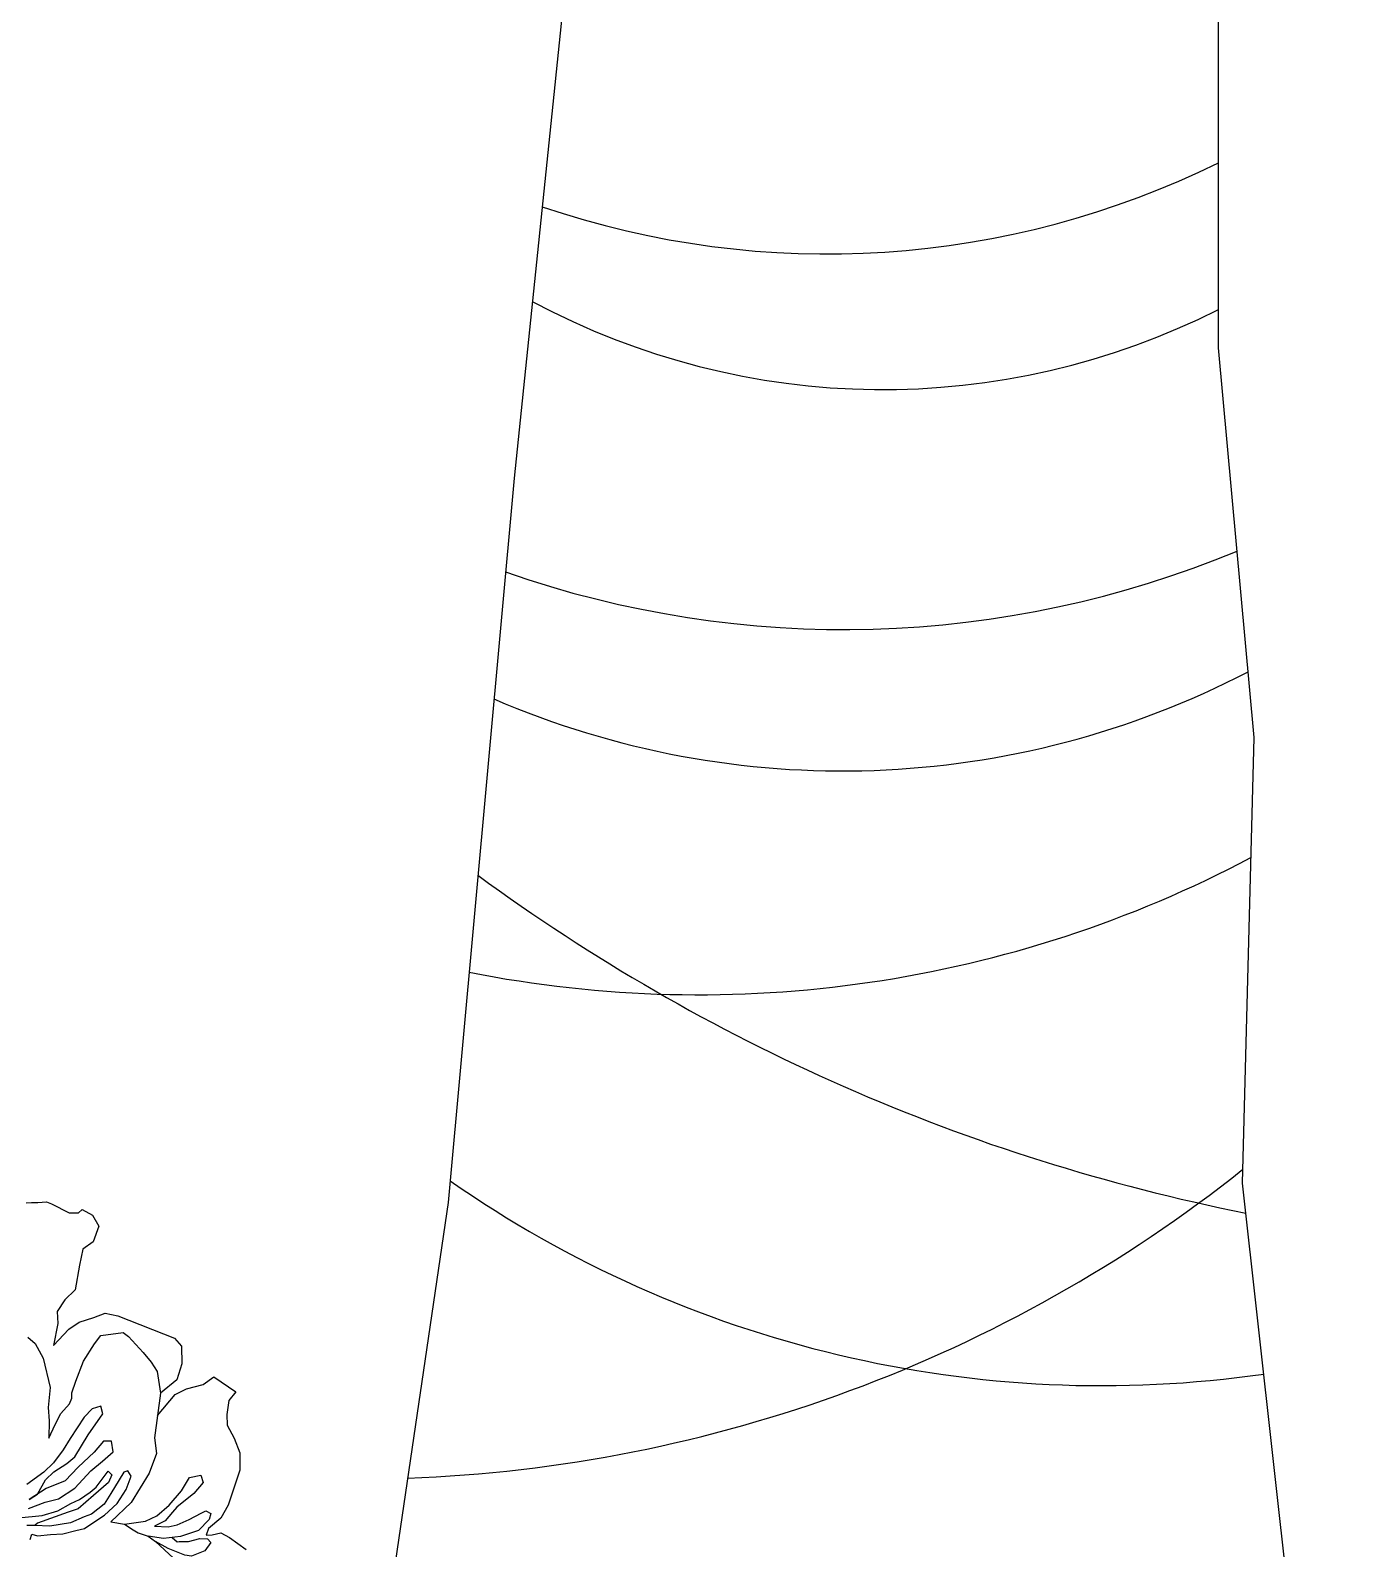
# Model space of a CAD drawing. Header units: millimetres. Extents: x 603733 to 1211550, y 1310999 to 2622648.
# Drawn here: x 605902.018 to 605903.779, y 1311236.862 to 1311238.887 of the extents above; entities that cross this region are included whole.
import ezdxf

# ---------------------------------------------------------------- set-up
doc = ezdxf.new("R2010")
doc.units = ezdxf.units.MM
doc.layers.add('elenarbi-free_blocks', color=7, linetype='Continuous')
doc.layers.add('elenarbi-Trees', color=42, linetype='Continuous')

# ---------------------------------------------------------------- blocks, each defined once
blk = doc.blocks.new('A$C7BB81706')
at = {"layer": 'elenarbi-Trees', "color": 3}
blk.add_lwpolyline([(300.74, 100.746), (296.238, 57.263), (293.989, 32.542), (291.178, 13.44), (288.93, 4.45), (288.965, 0.868), (324.795, 0), (321.104, 33.198), (321.496, 48.408), (320.285, 61.713), (320.285, 75.624)], dxfattribs=at)
at = {"layer": 'elenarbi-Trees', "color": 32}
for centre, radius, start, end in [((306.935, 95.083), 30.166, 251.1687, 296.2674), ((308.835, 85.614), 25.325, 241.7876, 296.8797), ((307.5, 87.04), 34.941, 250.6924, 292.579), ((307.449, 77.288), 30.016, 246.6504, 297.461), ((302.539, 79.937), 40.303, 258.7909, 297.8873), ((334.057, 96.944), 66.021, 233.73609, 258.78483), ((290.821, 71.778), 48.678, 272.0993, 308.4879), ((316.296, 65.154), 38.862, 235.0907, 278.1824)]:
    blk.add_arc(centre, radius, start, end, dxfattribs=at)
blk = doc.blocks.new('A$C69433AA9')
at = {"layer": 'elenarbi-free_blocks', "color": 222}
for points in [[(20.869, 24.293), (20.978, 24.298), (21.108, 24.298), (21.282, 24.308), (21.387, 24.273), (21.748, 24.088), (21.938, 24.088), (22.013, 24.152), (22.227, 24.038), (22.352, 23.809), (22.237, 23.49), (22.028, 23.341), (21.958, 23.017), (21.867, 22.511), (21.658, 22.302), (21.503, 22.068), (21.518, 21.819), (21.424, 21.37), (21.743, 21.704), (21.952, 21.844), (22.251, 21.943), (22.481, 22.033), (22.74, 21.978), (23.906, 21.516), (24.044, 21.353), (24.057, 20.996), (23.95, 20.664), (23.616, 20.391)], [(23.556, 19.936), (23.919, 20.367), (24.148, 20.478), (24.488, 20.572), (24.709, 20.73), (25.159, 20.422), (25.016, 20.241), (24.977, 19.957), (24.985, 19.736), (25.127, 19.468), (25.245, 19.168), (25.245, 18.814), (25.001, 18.101), (24.851, 17.832), (24.598, 17.62), (24.551, 17.485), (24.677, 17.493), (24.851, 17.533), (25.032, 17.438), (25.372, 17.194)]]:
    blk.add_lwpolyline(points, dxfattribs=at)
at = {"layer": 'elenarbi-free_blocks', "color": 211}
blk.add_lwpolyline([(20.902, 21.539), (21.052, 21.408), (21.214, 21.108), (21.356, 20.509), (21.318, 20.102), (21.339, 19.825), (21.331, 19.471), (21.461, 19.752), (21.579, 19.974), (21.755, 20.176), (21.801, 20.293), (21.801, 20.402), (21.883, 20.64), (22.038, 21.049), (22.266, 21.404), (22.394, 21.572), (22.85, 21.633), (22.965, 21.552), (23.26, 21.223), (23.428, 21.029), (23.549, 20.834), (23.616, 20.391), (23.496, 19.481), (23.537, 19.159), (23.382, 18.756), (23.013, 18.153), (22.603, 17.757), (22.881, 17.709), (23.06, 17.596), (23.159, 17.534), (23.367, 17.464), (23.513, 17.356), (24.249, 16.674)], dxfattribs=at)
at = {"layer": 'elenarbi-free_blocks'}
for points in [[(20.951, 17.398), (20.98, 17.503), (21.1, 17.474), (21.365, 17.5), (21.619, 17.511), (21.881, 17.58), (22.062, 17.62), (22.211, 17.721), (22.469, 17.894), (22.73, 18.132), (22.916, 18.422), (23.015, 18.694), (22.945, 18.804), (22.869, 18.775), (22.771, 18.619), (22.602, 18.34), (22.463, 18.12), (22.202, 17.917), (22.051, 17.859), (21.772, 17.737), (21.348, 17.668), (21.041, 17.685), (20.878, 17.685)], [(20.913, 18.033), (21.256, 18.161), (21.528, 18.23), (21.865, 18.445), (22.19, 18.804), (22.428, 19.001), (22.649, 19.193), (22.614, 19.407), (22.451, 19.407), (22.26, 19.187), (21.929, 18.88), (21.668, 18.596), (21.273, 18.439), (20.925, 18.213)], [(20.925, 18.213), (21.099, 18.326), (21.261, 18.619), (21.436, 18.781), (21.697, 18.955), (21.865, 19.088), (22.138, 19.542), (22.434, 19.966), (22.394, 20.128), (22.22, 20.07), (22.057, 19.902), (21.767, 19.461), (21.622, 19.235), (21.424, 18.968), (21.227, 18.777), (20.883, 18.52)], [(20.707, 17.839), (21.193, 17.887), (21.517, 17.984), (21.782, 18.132), (21.957, 18.212), (22.174, 18.364), (22.297, 18.469), (22.44, 18.656), (22.543, 18.796), (22.618, 18.719), (22.555, 18.561), (22.243, 18.299), (21.932, 18.024), (21.726, 17.953), (21.096, 17.732), (21.041, 17.685)], [(22.881, 17.709), (23.309, 17.771), (23.545, 17.88), (23.798, 18.101), (24.048, 18.395), (24.211, 18.667), (24.441, 18.712), (24.491, 18.563), (24.301, 18.336), (23.952, 18.061), (23.866, 17.956), (23.712, 17.776), (23.491, 17.667), (23.771, 17.658), (23.957, 17.699), (24.206, 17.807), (24.451, 17.934), (24.546, 17.984), (24.645, 17.929), (24.614, 17.803), (24.392, 17.577), (24.029, 17.454), (23.676, 17.414), (23.367, 17.464)], [(23.853, 17.434), (23.96, 17.351), (23.998, 17.358), (24.188, 17.356), (24.424, 17.414), (24.578, 17.407), (24.645, 17.333), (24.522, 17.166), (24.252, 17.055), (24.116, 17.075), (23.771, 17.209), (23.513, 17.356)]]:
    blk.add_lwpolyline(points, dxfattribs=at)

msp = doc.modelspace()

# ---------------------------------------------------------------- block references
for name, p, xscale, yscale, zscale in [('A$C7BB81706', (605891.0858, 1311236.0515), 0.03908165503526106, 0.03908165503526106, 0.03908165503526106), ('A$C69433AA9', (605900.6534, 1311235.7407), 0.06513609165558591, 0.06513609165558591, 0.06513609165558591)]:
    msp.add_blockref(name, p, dxfattribs=dict(xscale=xscale, yscale=yscale, zscale=zscale))

doc.saveas('drawing.dxf')
